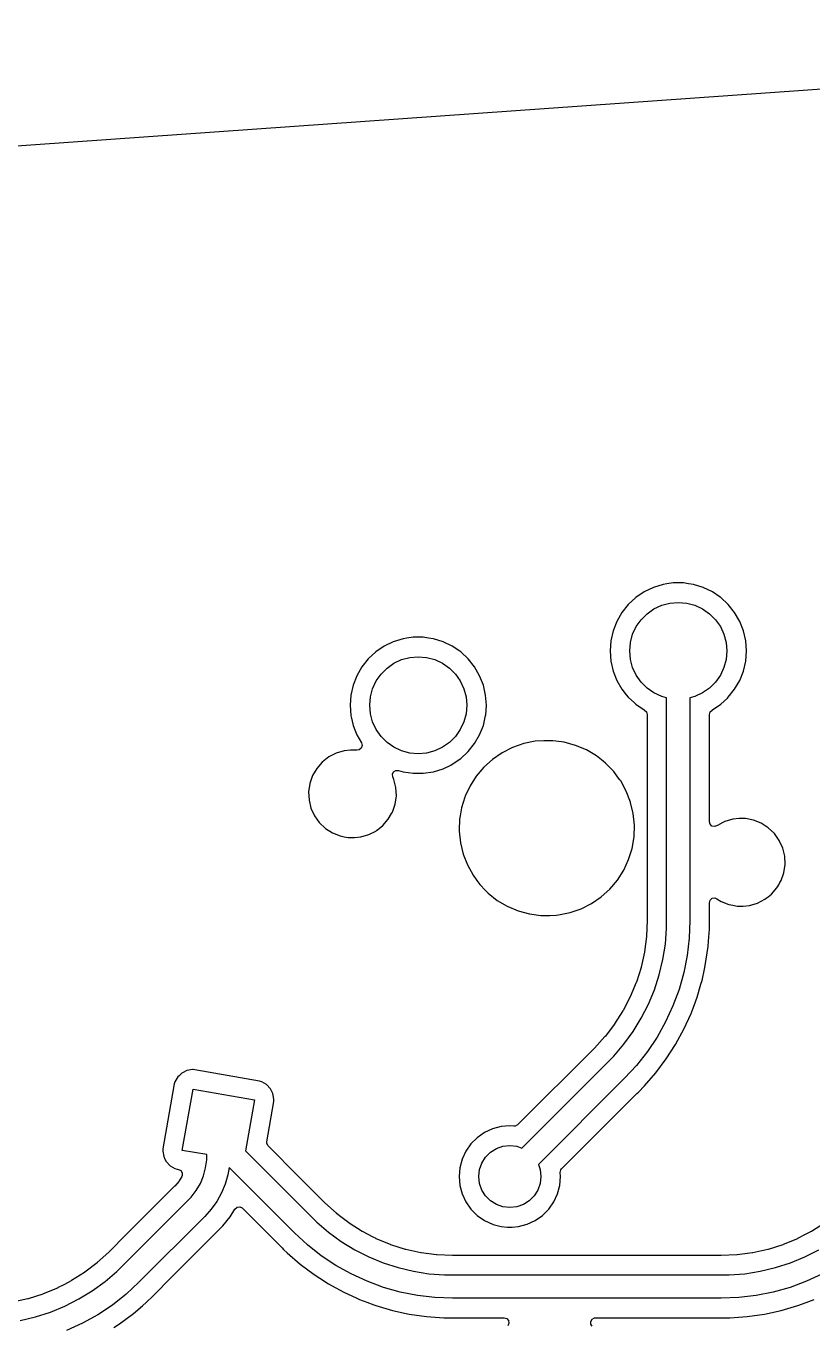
# Model space of a CAD drawing. Extents: x 68 to 346, y -197 to -84.
# Drawn here: x 99.23 to 119.46, y -117.83 to -84.38 of the extents above; entities that cross this region are included whole.
import ezdxf

# ---------------------------------------------------------------- set-up
doc = ezdxf.new("R2010")
doc.units = 0
doc.layers.add('BLACK', color=7, linetype='CONTINUOUS')

msp = doc.modelspace()

# ---------------------------------------------------------------- linework, layer by layer
at = {"layer": 'BLACK', "linetype": 'CONTINUOUS'}
for p, q in [((82.7718, -88.6072), (142.651, -84.382)), ((115.142, -98.9522), (114.925, -99.1)), ((115.378, -98.8384), (115.142, -98.9522)), ((115.142, -98.9522), (115.142, -98.9522)), ((115.629, -98.761), (115.378, -98.8384)), ((115.726, -98.7463), (115.629, -98.761)), ((115.629, -98.761), (115.629, -98.761)), ((115.629, -98.761), (115.629, -98.761)), ((115.888, -98.7219), (115.726, -98.7463)), ((116.15, -98.7219), (115.888, -98.7219)), ((115.888, -98.7219), (115.888, -98.7219)), ((116.285, -98.7422), (116.15, -98.7219)), ((116.15, -98.7219), (116.15, -98.7219)), ((116.41, -98.761), (116.285, -98.7422)), ((116.661, -98.8384), (116.41, -98.761)), ((116.41, -98.761), (116.41, -98.761)), ((116.41, -98.761), (116.41, -98.761)), ((116.897, -98.9522), (116.661, -98.8384)), ((116.661, -98.8384), (116.661, -98.8384)), ((117.099, -99.0903), (116.897, -98.9522)), ((116.897, -98.9522), (116.897, -98.9522)), ((116.897, -98.9522), (116.897, -98.9522)), ((116.897, -98.9522), (116.897, -98.9522)), ((114.732, -99.2784), (114.569, -99.4836)), ((114.925, -99.1), (114.732, -99.2784)), ((115.394, -99.3899), (115.592, -99.2978)), ((115.592, -99.2978), (115.802, -99.2414)), ((115.802, -99.2414), (116.019, -99.2224)), ((116.019, -99.2224), (116.236, -99.2414)), ((116.236, -99.2414), (116.447, -99.2978)), ((116.447, -99.2978), (116.644, -99.3899)), ((117.114, -99.1), (117.099, -99.0903)), ((117.306, -99.2784), (117.114, -99.1)), ((117.306, -99.2785), (117.306, -99.2784)), ((117.47, -99.4836), (117.306, -99.2785)), ((117.306, -99.2785), (117.306, -99.2785)), ((114.569, -99.4836), (114.438, -99.7108)), ((114.937, -99.8474), (115.062, -99.6689)), ((115.062, -99.6689), (115.216, -99.5149)), ((115.216, -99.5149), (115.394, -99.3899)), ((116.644, -99.3899), (116.823, -99.5149)), ((116.823, -99.5149), (116.977, -99.6689)), ((116.977, -99.6689), (117.102, -99.8474)), ((117.601, -99.7108), (117.47, -99.4836)), ((114.342, -99.955), (114.283, -100.211)), ((114.438, -99.7108), (114.342, -99.955)), ((114.342, -99.955), (114.342, -99.955)), ((114.845, -100.045), (114.937, -99.8474)), ((117.102, -99.8474), (117.194, -100.045)), ((117.697, -99.955), (117.601, -99.7108)), ((117.755, -100.211), (117.697, -99.955)), ((108.683, -100.237), (108.447, -100.351)), ((108.934, -100.16), (108.683, -100.237)), ((109.032, -100.145), (108.934, -100.16)), ((108.934, -100.16), (108.934, -100.16)), ((108.934, -100.16), (108.934, -100.16)), ((109.193, -100.121), (109.032, -100.145)), ((109.456, -100.121), (109.193, -100.121)), ((109.193, -100.121), (109.193, -100.121)), ((109.59, -100.141), (109.456, -100.121)), ((109.456, -100.121), (109.456, -100.121)), ((109.715, -100.16), (109.59, -100.141)), ((109.966, -100.237), (109.715, -100.16)), ((109.715, -100.16), (109.715, -100.16)), ((109.715, -100.16), (109.715, -100.16)), ((110.202, -100.351), (109.966, -100.237)), ((109.966, -100.237), (109.966, -100.237)), ((114.283, -100.211), (114.264, -100.472)), ((114.283, -100.211), (114.283, -100.211)), ((114.769, -100.472), (114.788, -100.255)), ((114.788, -100.255), (114.845, -100.045)), ((117.194, -100.045), (117.25, -100.255)), ((117.25, -100.255), (117.269, -100.472)), ((117.775, -100.472), (117.755, -100.211)), ((117.755, -100.211), (117.755, -100.211)), ((117.755, -100.211), (117.755, -100.211)), ((117.755, -100.211), (117.755, -100.211)), ((108.23, -100.499), (108.038, -100.677)), ((108.447, -100.351), (108.23, -100.499)), ((108.447, -100.351), (108.447, -100.351)), ((108.897, -100.697), (109.108, -100.64)), ((109.108, -100.64), (109.325, -100.621)), ((109.325, -100.621), (109.542, -100.64)), ((109.542, -100.64), (109.752, -100.697)), ((110.395, -100.482), (110.202, -100.351)), ((110.202, -100.351), (110.202, -100.351)), ((110.202, -100.351), (110.202, -100.351)), ((110.202, -100.351), (110.202, -100.351)), ((110.419, -100.499), (110.395, -100.482)), ((110.611, -100.677), (110.419, -100.499)), ((114.264, -100.472), (114.264, -100.472)), ((114.264, -100.472), (114.283, -100.734)), ((114.788, -100.689), (114.769, -100.472)), ((117.269, -100.472), (117.25, -100.689)), ((117.755, -100.734), (117.775, -100.472)), ((117.775, -100.472), (117.775, -100.472)), ((107.874, -100.882), (107.743, -101.11)), ((108.038, -100.677), (107.874, -100.882)), ((108.367, -101.068), (108.521, -100.914)), ((108.521, -100.914), (108.7, -100.789)), ((108.7, -100.789), (108.897, -100.697)), ((109.752, -100.697), (109.95, -100.789)), ((109.95, -100.789), (110.128, -100.914)), ((110.128, -100.914), (110.282, -101.068)), ((110.775, -100.882), (110.611, -100.677)), ((110.611, -100.677), (110.611, -100.677)), ((110.611, -100.677), (110.611, -100.677)), ((110.906, -101.11), (110.775, -100.882)), ((114.283, -100.734), (114.283, -100.734)), ((114.283, -100.734), (114.342, -100.99)), ((114.342, -100.99), (114.342, -100.99)), ((114.342, -100.99), (114.342, -100.99)), ((114.342, -100.99), (114.438, -101.234)), ((114.845, -100.9), (114.788, -100.689)), ((114.937, -101.097), (114.845, -100.9)), ((117.194, -100.9), (117.102, -101.097)), ((117.25, -100.689), (117.194, -100.9)), ((117.601, -101.234), (117.697, -100.99)), ((117.697, -100.99), (117.755, -100.734)), ((117.755, -100.734), (117.755, -100.734)), ((107.743, -101.11), (107.647, -101.354)), ((108.15, -101.444), (108.242, -101.246)), ((108.242, -101.246), (108.367, -101.068)), ((110.282, -101.068), (110.407, -101.246)), ((110.407, -101.246), (110.499, -101.444)), ((111.002, -101.354), (110.906, -101.11)), ((114.438, -101.234), (114.569, -101.461)), ((115.062, -101.276), (114.937, -101.097)), ((115.216, -101.43), (115.062, -101.276)), ((116.977, -101.276), (116.823, -101.43)), ((117.102, -101.097), (116.977, -101.276)), ((117.47, -101.461), (117.601, -101.234)), ((107.589, -101.61), (107.569, -101.871)), ((107.647, -101.354), (107.589, -101.61)), ((107.589, -101.61), (107.589, -101.61)), ((107.647, -101.354), (107.647, -101.354)), ((108.075, -101.871), (108.094, -101.654)), ((108.094, -101.654), (108.15, -101.444)), ((110.499, -101.444), (110.556, -101.654)), ((110.556, -101.654), (110.575, -101.871)), ((111.06, -101.61), (111.002, -101.354)), ((111.08, -101.871), (111.06, -101.61)), ((111.06, -101.61), (111.06, -101.61)), ((111.06, -101.61), (111.06, -101.61)), ((114.569, -101.461), (114.681, -101.602)), ((114.681, -101.602), (114.732, -101.666)), ((114.732, -101.666), (114.89, -101.812)), ((115.394, -101.555), (115.216, -101.43)), ((115.592, -101.647), (115.394, -101.555)), ((115.719, -101.681), (115.592, -101.647)), ((116.447, -101.647), (116.319, -101.681)), ((116.644, -101.555), (116.447, -101.647)), ((116.823, -101.43), (116.644, -101.555)), ((117.286, -101.685), (117.306, -101.666)), ((117.306, -101.666), (117.47, -101.461)), ((117.306, -101.666), (117.306, -101.666)), ((117.306, -101.666), (117.306, -101.666)), ((107.569, -101.871), (107.569, -101.871)), ((107.569, -101.871), (107.589, -102.133)), ((108.094, -102.088), (108.075, -101.871)), ((110.575, -101.871), (110.556, -102.088)), ((111.061, -102.128), (111.08, -101.871)), ((111.08, -101.871), (111.08, -101.871)), ((114.89, -101.812), (114.925, -101.845)), ((114.925, -101.845), (115.142, -101.993)), ((115.142, -101.993), (115.149, -101.996)), ((115.149, -101.996), (115.2, -102.043)), ((115.719, -107.415), (115.719, -101.681)), ((116.319, -101.681), (116.319, -107.415)), ((116.839, -102.041), (116.89, -101.996)), ((116.89, -101.996), (116.897, -101.993)), ((116.897, -101.993), (117.114, -101.845)), ((117.114, -101.845), (117.286, -101.685)), ((107.589, -102.133), (107.589, -102.133)), ((107.589, -102.133), (107.589, -102.133)), ((107.589, -102.133), (107.589, -102.133)), ((107.589, -102.133), (107.596, -102.166)), ((107.596, -102.166), (107.647, -102.389)), ((108.15, -102.299), (108.094, -102.088)), ((108.242, -102.496), (108.15, -102.299)), ((110.499, -102.299), (110.407, -102.496)), ((110.556, -102.088), (110.499, -102.299)), ((111.002, -102.389), (111.06, -102.133)), ((111.06, -102.133), (111.061, -102.128)), ((115.2, -102.043), (115.219, -102.108)), ((115.219, -102.108), (115.219, -107.415)), ((116.82, -102.108), (116.839, -102.041)), ((116.82, -102.716), (116.82, -102.108)), ((107.647, -102.389), (107.647, -102.389)), ((107.647, -102.389), (107.647, -102.389)), ((107.647, -102.389), (107.691, -102.5)), ((107.691, -102.5), (107.743, -102.633)), ((107.743, -102.633), (107.864, -102.842)), ((108.367, -102.675), (108.242, -102.496)), ((108.521, -102.829), (108.367, -102.675)), ((110.282, -102.675), (110.128, -102.829)), ((110.407, -102.496), (110.282, -102.675)), ((110.775, -102.86), (110.906, -102.633)), ((110.906, -102.633), (111.002, -102.389)), ((107.857, -102.975), (107.802, -103.019)), ((107.88, -102.909), (107.857, -102.975)), ((107.864, -102.842), (107.88, -102.909)), ((108.7, -102.954), (108.521, -102.829)), ((108.897, -103.046), (108.7, -102.954)), ((109.95, -102.954), (109.752, -103.046)), ((110.128, -102.829), (109.95, -102.954)), ((110.611, -103.065), (110.775, -102.86)), ((111.755, -102.958), (111.486, -103.094)), ((112.04, -102.859), (111.755, -102.958)), ((111.755, -102.958), (111.755, -102.958)), ((112.335, -102.799), (112.04, -102.859)), ((112.56, -102.784), (112.335, -102.799)), ((112.335, -102.799), (112.335, -102.799)), ((112.786, -102.784), (112.56, -102.784)), ((112.56, -102.784), (112.56, -102.784)), ((113.01, -102.814), (112.786, -102.784)), ((113.085, -102.824), (113.01, -102.814)), ((113.376, -102.903), (113.085, -102.824)), ((113.653, -103.021), (113.376, -102.903)), ((113.376, -102.903), (113.376, -102.903)), ((116.82, -104.873), (116.82, -102.716)), ((106.853, -103.334), (106.712, -103.496)), ((107.022, -103.201), (106.853, -103.334)), ((106.853, -103.334), (106.853, -103.334)), ((107.213, -103.102), (107.022, -103.201)), ((107.419, -103.042), (107.213, -103.102)), ((107.579, -103.027), (107.419, -103.042)), ((107.419, -103.042), (107.419, -103.042)), ((107.74, -103.027), (107.579, -103.027)), ((107.744, -103.027), (107.74, -103.027)), ((107.802, -103.019), (107.744, -103.027)), ((109.108, -103.102), (108.897, -103.046)), ((109.325, -103.121), (109.108, -103.102)), ((109.542, -103.102), (109.325, -103.121)), ((109.752, -103.046), (109.542, -103.102)), ((110.202, -103.391), (110.419, -103.244)), ((110.419, -103.244), (110.595, -103.081)), ((110.595, -103.081), (110.611, -103.065)), ((110.611, -103.065), (110.611, -103.065)), ((110.611, -103.065), (110.611, -103.065)), ((111.238, -103.264), (111.014, -103.466)), ((111.486, -103.094), (111.238, -103.264)), ((113.912, -103.175), (113.653, -103.021)), ((114.087, -103.313), (113.912, -103.175)), ((113.912, -103.175), (113.912, -103.175)), ((113.912, -103.175), (113.912, -103.175)), ((114.149, -103.361), (114.087, -103.313)), ((106.604, -103.682), (106.534, -103.885)), ((106.712, -103.496), (106.604, -103.682)), ((108.662, -103.649), (108.691, -103.585)), ((108.672, -103.718), (108.662, -103.649)), ((108.691, -103.585), (108.75, -103.547)), ((108.75, -103.547), (108.82, -103.547)), ((108.82, -103.547), (108.821, -103.548)), ((108.821, -103.548), (108.934, -103.583)), ((108.934, -103.583), (109.193, -103.622)), ((109.193, -103.622), (109.456, -103.622)), ((109.456, -103.622), (109.715, -103.583)), ((109.715, -103.583), (109.966, -103.505)), ((109.966, -103.505), (110.16, -103.412)), ((110.16, -103.412), (110.202, -103.391)), ((110.202, -103.391), (110.202, -103.391)), ((110.202, -103.391), (110.202, -103.391)), ((111.014, -103.466), (110.82, -103.696)), ((114.358, -103.578), (114.149, -103.361)), ((114.457, -103.712), (114.358, -103.578)), ((106.534, -103.886), (106.504, -104.098)), ((106.534, -103.885), (106.534, -103.886)), ((108.69, -103.758), (108.672, -103.718)), ((108.701, -103.782), (108.69, -103.758)), ((108.752, -103.991), (108.701, -103.782)), ((108.762, -104.206), (108.752, -103.991)), ((110.658, -103.95), (110.537, -104.211)), ((110.82, -103.696), (110.658, -103.95)), ((110.658, -103.95), (110.658, -103.95)), ((114.517, -103.794), (114.457, -103.712)), ((114.537, -103.821), (114.517, -103.794)), ((114.682, -104.085), (114.537, -103.821)), ((106.504, -104.098), (106.504, -104.098)), ((106.504, -104.098), (106.514, -104.313)), ((106.514, -104.313), (106.564, -104.522)), ((108.732, -104.419), (108.762, -104.206)), ((110.527, -104.237), (110.442, -104.511)), ((110.531, -104.224), (110.527, -104.237)), ((110.537, -104.211), (110.531, -104.224)), ((114.79, -104.366), (114.682, -104.085)), ((106.564, -104.522), (106.564, -104.522)), ((106.564, -104.522), (106.653, -104.716)), ((108.555, -104.806), (108.64, -104.659)), ((108.64, -104.659), (108.661, -104.622)), ((108.661, -104.622), (108.732, -104.419)), ((110.442, -104.511), (110.407, -104.717)), ((114.792, -104.373), (114.79, -104.366)), ((114.79, -104.366), (114.79, -104.366)), ((114.79, -104.366), (114.79, -104.366)), ((114.86, -104.659), (114.792, -104.373)), ((114.89, -104.959), (114.86, -104.659)), ((106.653, -104.716), (106.654, -104.717)), ((106.654, -104.717), (106.778, -104.892)), ((106.778, -104.892), (106.778, -104.892)), ((106.778, -104.892), (106.778, -104.892)), ((106.778, -104.892), (106.934, -105.041)), ((108.323, -105.041), (108.413, -104.97)), ((108.413, -104.97), (108.554, -104.808)), ((108.554, -104.808), (108.555, -104.806)), ((110.391, -104.808), (110.382, -105.086)), ((110.407, -104.717), (110.391, -104.808)), ((114.88, -105.26), (114.89, -104.959)), ((116.836, -104.935), (116.82, -104.873)), ((116.887, -104.983), (116.836, -104.935)), ((116.956, -104.997), (116.887, -104.983)), ((117.02, -104.971), (116.956, -104.997)), ((117.027, -104.965), (117.02, -104.971)), ((117.168, -104.892), (117.027, -104.965)), ((117.218, -104.867), (117.168, -104.892)), ((117.425, -104.806), (117.218, -104.867)), ((117.218, -104.867), (117.218, -104.867)), ((117.218, -104.867), (117.218, -104.867)), ((117.585, -104.791), (117.425, -104.806)), ((117.425, -104.806), (117.425, -104.806)), ((117.746, -104.791), (117.585, -104.791)), ((117.957, -104.832), (117.746, -104.791)), ((117.746, -104.791), (117.746, -104.791)), ((118.157, -104.911), (117.957, -104.832)), ((118.337, -105.028), (118.157, -104.911)), ((106.934, -105.041), (106.934, -105.041)), ((106.934, -105.041), (106.934, -105.041)), ((106.934, -105.041), (107.115, -105.157)), ((107.115, -105.157), (107.314, -105.237)), ((107.314, -105.237), (107.42, -105.257)), ((107.42, -105.257), (107.525, -105.278)), ((107.525, -105.278), (107.525, -105.278)), ((107.525, -105.278), (107.686, -105.278)), ((107.686, -105.278), (107.847, -105.262)), ((107.686, -105.278), (107.686, -105.278)), ((107.847, -105.262), (108.053, -105.202)), ((108.053, -105.202), (108.232, -105.11)), ((108.232, -105.11), (108.244, -105.103)), ((108.244, -105.103), (108.249, -105.099)), ((108.249, -105.099), (108.323, -105.041)), ((110.382, -105.086), (110.381, -105.11)), ((110.381, -105.11), (110.412, -105.409)), ((114.83, -105.557), (114.88, -105.26)), ((118.493, -105.176), (118.337, -105.028)), ((118.618, -105.351), (118.493, -105.176)), ((118.493, -105.176), (118.493, -105.176)), ((118.493, -105.176), (118.493, -105.176)), ((118.707, -105.547), (118.618, -105.351)), ((110.412, -105.409), (110.412, -105.409)), ((110.412, -105.409), (110.481, -105.702)), ((114.741, -105.845), (114.83, -105.557)), ((118.758, -105.755), (118.707, -105.547)), ((110.481, -105.702), (110.481, -105.702)), ((110.481, -105.702), (110.59, -105.984)), ((110.59, -105.984), (110.59, -105.984)), ((110.59, -105.984), (110.735, -106.248)), ((114.614, -106.118), (114.741, -105.845)), ((118.737, -106.183), (118.768, -105.97)), ((118.768, -105.97), (118.758, -105.755)), ((110.735, -106.248), (110.735, -106.248)), ((110.735, -106.248), (110.831, -106.379)), ((114.452, -106.372), (114.614, -106.118)), ((118.667, -106.386), (118.737, -106.183)), ((110.831, -106.379), (110.913, -106.49)), ((110.913, -106.49), (111.06, -106.642)), ((111.06, -106.642), (111.123, -106.707)), ((114.034, -106.804), (114.257, -106.602)), ((114.257, -106.602), (114.452, -106.372)), ((118.419, -106.735), (118.559, -106.572)), ((118.559, -106.572), (118.606, -106.492)), ((118.606, -106.492), (118.637, -106.438)), ((118.637, -106.438), (118.667, -106.386)), ((111.123, -106.707), (111.359, -106.894)), ((111.359, -106.894), (111.359, -106.894)), ((111.359, -106.894), (111.359, -106.894)), ((111.359, -106.894), (111.618, -107.047)), ((113.516, -107.111), (113.785, -106.975)), ((113.785, -106.975), (114.034, -106.804)), ((116.82, -106.955), (116.839, -106.888)), ((116.82, -107.384), (116.82, -106.955)), ((116.839, -106.888), (116.892, -106.842)), ((116.892, -106.842), (116.961, -106.832)), ((116.961, -106.832), (117.011, -106.851)), ((117.011, -106.851), (117.12, -106.921)), ((117.12, -106.921), (117.32, -107.001)), ((117.32, -107.001), (117.425, -107.021)), ((117.425, -107.021), (117.531, -107.042)), ((117.692, -107.042), (117.852, -107.027)), ((117.852, -107.027), (118.059, -106.966)), ((118.059, -106.966), (118.25, -106.867)), ((118.25, -106.867), (118.282, -106.842)), ((118.282, -106.842), (118.329, -106.805)), ((118.329, -106.805), (118.419, -106.735)), ((111.618, -107.047), (111.896, -107.165)), ((111.896, -107.165), (112.186, -107.245)), ((112.186, -107.245), (112.485, -107.285)), ((112.485, -107.285), (112.485, -107.285)), ((112.485, -107.285), (112.711, -107.285)), ((112.711, -107.285), (112.875, -107.274)), ((112.875, -107.274), (112.936, -107.27)), ((112.936, -107.27), (113.232, -107.21)), ((113.232, -107.21), (113.516, -107.111)), ((117.531, -107.042), (117.531, -107.042)), ((117.531, -107.042), (117.692, -107.042)), ((117.692, -107.042), (117.692, -107.042)), ((115.219, -107.415), (115.201, -107.817)), ((115.688, -108.02), (115.719, -107.617)), ((115.719, -107.617), (115.719, -107.415)), ((115.719, -107.415), (115.719, -107.415)), ((116.319, -107.415), (116.302, -107.866)), ((116.798, -107.946), (116.82, -107.638)), ((116.82, -107.415), (116.82, -107.384)), ((116.82, -107.638), (116.82, -107.415)), ((115.201, -107.823), (115.149, -108.219)), ((115.201, -107.817), (115.201, -107.823)), ((115.624, -108.419), (115.688, -108.02)), ((116.302, -107.866), (116.249, -108.314)), ((116.788, -108.083), (116.798, -107.946)), ((115.148, -108.224), (115.061, -108.614)), ((115.149, -108.219), (115.148, -108.224)), ((116.249, -108.314), (116.161, -108.756)), ((116.724, -108.524), (116.788, -108.083)), ((115.06, -108.619), (114.94, -109)), ((115.061, -108.614), (115.06, -108.619)), ((115.53, -108.812), (115.624, -108.419)), ((116.63, -108.96), (116.693, -108.667)), ((116.693, -108.667), (116.724, -108.524)), ((116.724, -108.524), (116.724, -108.524)), ((114.938, -109.005), (114.785, -109.374)), ((114.94, -109), (114.938, -109.005)), ((115.405, -109.196), (115.53, -108.812)), ((116.161, -108.756), (116.038, -109.19)), ((116.602, -109.054), (116.63, -108.96)), ((115.251, -109.57), (115.405, -109.196)), ((116.038, -109.19), (115.882, -109.613)), ((116.504, -109.388), (116.602, -109.054)), ((114.783, -109.379), (114.598, -109.733)), ((114.785, -109.374), (114.783, -109.379)), ((115.067, -109.93), (115.251, -109.57)), ((115.882, -109.613), (115.693, -110.022)), ((116.348, -109.806), (116.424, -109.603)), ((116.424, -109.603), (116.504, -109.388)), ((116.504, -109.388), (116.504, -109.388)), ((114.595, -109.738), (114.381, -110.075)), ((114.598, -109.733), (114.595, -109.738)), ((114.856, -110.274), (115.067, -109.93)), ((115.693, -110.022), (115.473, -110.415)), ((116.163, -110.211), (116.348, -109.806)), ((114.378, -110.08), (114.135, -110.396)), ((114.381, -110.075), (114.378, -110.08)), ((114.619, -110.601), (114.856, -110.274)), ((116.008, -110.494), (116.163, -110.211)), ((113.86, -110.697), (111.884, -112.673)), ((114.131, -110.401), (113.86, -110.697)), ((114.135, -110.396), (114.131, -110.401)), ((114.356, -110.908), (114.619, -110.601)), ((115.473, -110.415), (115.223, -110.79)), ((115.708, -110.978), (115.949, -110.603)), ((115.949, -110.603), (116.008, -110.494)), ((115.949, -110.603), (115.949, -110.603)), ((114.213, -111.051), (114.356, -110.908)), ((115.223, -110.79), (114.944, -111.144)), ((115.441, -111.335), (115.708, -110.978)), ((103.24, -111.341), (103.167, -111.41)), ((103.253, -111.335), (103.24, -111.341)), ((103.369, -111.276), (103.253, -111.335)), ((103.51, -111.25), (103.369, -111.276)), ((103.369, -111.276), (103.369, -111.276)), ((103.369, -111.276), (103.369, -111.276)), ((103.53, -111.251), (103.51, -111.25)), ((103.51, -111.25), (103.51, -111.25)), ((103.51, -111.25), (103.51, -111.25)), ((103.57, -111.254), (103.53, -111.251)), ((105.24, -111.548), (103.57, -111.254)), ((103.57, -111.254), (103.57, -111.254)), ((103.57, -111.254), (103.57, -111.254)), ((111.993, -113.271), (114.213, -111.051)), ((114.213, -111.051), (114.213, -111.051)), ((114.944, -111.144), (114.638, -111.475)), ((115.149, -111.672), (115.441, -111.335)), ((115.441, -111.335), (115.441, -111.335)), ((103.046, -111.621), (102.751, -113.291)), ((103.062, -111.564), (103.046, -111.621)), ((103.046, -111.621), (103.046, -111.621)), ((103.135, -111.439), (103.062, -111.564)), ((103.062, -111.564), (103.062, -111.564)), ((103.167, -111.41), (103.135, -111.439)), ((105.298, -111.565), (105.24, -111.548)), ((105.24, -111.548), (105.24, -111.548)), ((105.422, -111.638), (105.298, -111.565)), ((105.298, -111.565), (105.298, -111.565)), ((105.52, -111.743), (105.422, -111.638)), ((105.422, -111.638), (105.422, -111.638)), ((105.422, -111.638), (105.422, -111.638)), ((114.638, -111.475), (112.417, -113.695)), ((114.638, -111.475), (114.638, -111.475)), ((114.991, -111.829), (115.149, -111.672)), ((103.252, -113.331), (103.53, -111.755)), ((103.53, -111.755), (105.106, -112.033)), ((105.106, -112.033), (104.875, -113.341)), ((105.585, -111.871), (105.52, -111.743)), ((105.611, -112.013), (105.585, -111.871)), ((105.607, -112.073), (105.611, -112.013)), ((113.016, -113.805), (114.955, -111.865)), ((114.955, -111.865), (114.991, -111.829)), ((114.955, -111.865), (114.955, -111.865)), ((114.991, -111.829), (114.991, -111.829)), ((105.425, -113.108), (105.607, -112.073)), ((111.683, -112.7), (111.457, -112.719)), ((111.785, -112.709), (111.683, -112.7)), ((111.683, -112.7), (111.683, -112.7)), ((111.822, -112.706), (111.785, -112.709)), ((111.884, -112.673), (111.822, -112.706)), ((110.844, -113.005), (110.683, -113.166)), ((111.031, -112.875), (110.844, -113.005)), ((111.237, -112.778), (111.031, -112.875)), ((111.031, -112.875), (111.031, -112.875)), ((111.457, -112.719), (111.237, -112.778)), ((111.237, -112.778), (111.237, -112.778)), ((111.457, -112.719), (111.457, -112.719)), ((102.748, -113.343), (102.747, -113.351)), ((102.747, -113.351), (102.773, -113.492)), ((102.751, -113.291), (102.748, -113.343)), ((102.751, -113.291), (102.751, -113.291)), ((103.879, -113.441), (103.252, -113.331)), ((104.875, -113.341), (106.568, -115.034)), ((105.426, -113.156), (105.425, -113.108)), ((105.459, -113.217), (105.426, -113.156)), ((106.247, -114.005), (105.459, -113.217)), ((110.553, -113.352), (110.457, -113.559)), ((110.683, -113.166), (110.553, -113.352)), ((110.553, -113.352), (110.553, -113.352)), ((111.058, -113.506), (111.185, -113.38)), ((111.185, -113.38), (111.336, -113.284)), ((111.336, -113.284), (111.505, -113.225)), ((111.505, -113.225), (111.683, -113.205)), ((111.683, -113.205), (111.861, -113.225)), ((111.861, -113.225), (111.993, -113.271)), ((102.773, -113.492), (102.773, -113.492)), ((102.773, -113.492), (102.805, -113.555)), ((102.805, -113.555), (102.838, -113.621)), ((102.838, -113.621), (102.937, -113.726)), ((103.852, -113.785), (103.879, -113.577)), ((103.879, -113.471), (103.879, -113.441)), ((103.879, -113.577), (103.879, -113.471)), ((103.879, -113.471), (103.879, -113.471)), ((103.879, -113.471), (103.879, -113.471)), ((110.457, -113.559), (110.398, -113.778)), ((110.457, -113.559), (110.457, -113.559)), ((110.903, -113.827), (110.963, -113.658)), ((110.963, -113.658), (111.058, -113.506)), ((112.417, -113.695), (112.463, -113.827)), ((102.937, -113.726), (102.937, -113.726)), ((102.937, -113.726), (102.937, -113.726)), ((102.937, -113.726), (103.061, -113.799)), ((103.061, -113.799), (103.061, -113.799)), ((103.061, -113.799), (103.117, -113.815)), ((103.117, -113.815), (103.118, -113.815)), ((103.118, -113.815), (103.152, -113.821)), ((103.152, -113.821), (103.215, -113.852)), ((103.237, -114.008), (103.173, -114.113)), ((103.215, -113.852), (103.251, -113.912)), ((103.249, -113.982), (103.237, -114.008)), ((103.251, -113.912), (103.249, -113.982)), ((103.717, -114.183), (103.797, -113.989)), ((103.797, -113.989), (103.852, -113.785)), ((104.424, -113.962), (104.355, -114.2)), ((104.456, -113.771), (104.424, -113.962)), ((106.144, -115.458), (104.456, -113.771)), ((106.922, -114.68), (106.247, -114.005)), ((110.398, -113.778), (110.378, -114.005)), ((110.378, -114.005), (110.378, -114.005)), ((110.378, -114.005), (110.398, -114.232)), ((110.398, -113.778), (110.398, -113.778)), ((110.883, -114.005), (110.903, -113.827)), ((110.903, -114.183), (110.883, -114.005)), ((112.463, -113.827), (112.483, -114.005)), ((112.483, -114.005), (112.463, -114.183)), ((112.969, -114.232), (112.989, -114.005)), ((112.98, -113.903), (112.994, -113.835)), ((112.989, -114.005), (112.98, -113.903)), ((112.994, -113.835), (113.016, -113.805)), ((103.053, -114.254), (101.799, -115.509)), ((103.057, -114.251), (103.053, -114.254)), ((103.161, -114.129), (103.057, -114.251)), ((103.173, -114.113), (103.161, -114.129)), ((103.483, -114.532), (103.611, -114.365)), ((103.611, -114.365), (103.717, -114.183)), ((104.355, -114.2), (104.261, -114.428)), ((110.398, -114.232), (110.398, -114.232)), ((110.398, -114.232), (110.457, -114.452)), ((110.963, -114.352), (110.903, -114.183)), ((111.058, -114.504), (110.963, -114.352)), ((112.404, -114.352), (112.309, -114.504)), ((112.463, -114.183), (112.404, -114.352)), ((112.91, -114.452), (112.969, -114.232)), ((101.712, -116.304), (103.409, -114.607)), ((103.409, -114.607), (103.483, -114.532)), ((103.409, -114.607), (103.409, -114.607)), ((104.141, -114.645), (103.998, -114.847)), ((104.261, -114.428), (104.141, -114.645)), ((107.219, -114.952), (106.922, -114.68)), ((110.457, -114.452), (110.457, -114.452)), ((110.457, -114.452), (110.553, -114.658)), ((110.553, -114.658), (110.553, -114.658)), ((110.553, -114.658), (110.683, -114.844)), ((111.185, -114.631), (111.058, -114.504)), ((111.336, -114.726), (111.185, -114.631)), ((112.182, -114.631), (112.031, -114.726)), ((112.309, -114.504), (112.182, -114.631)), ((112.683, -114.844), (112.814, -114.658)), ((112.814, -114.658), (112.91, -114.452)), ((103.833, -115.031), (102.136, -116.728)), ((103.998, -114.847), (103.833, -115.031)), ((103.833, -115.031), (103.833, -115.031)), ((103.833, -115.031), (103.833, -115.031)), ((103.833, -115.031), (103.833, -115.031)), ((104.295, -115.278), (104.484, -115.04)), ((104.484, -115.04), (104.607, -114.844)), ((104.607, -114.844), (104.66, -114.797)), ((104.66, -114.797), (104.729, -114.787)), ((104.729, -114.787), (104.793, -114.815)), ((104.793, -114.815), (104.8, -114.822)), ((104.8, -114.822), (105.823, -115.845)), ((106.568, -115.034), (106.568, -115.034)), ((106.568, -115.034), (106.711, -115.177)), ((107.223, -114.955), (107.219, -114.952)), ((107.333, -115.04), (107.223, -114.955)), ((107.54, -115.199), (107.333, -115.04)), ((110.683, -114.844), (110.844, -115.005)), ((110.844, -115.005), (110.844, -115.005)), ((110.844, -115.005), (111.031, -115.136)), ((111.505, -114.785), (111.336, -114.726)), ((111.683, -114.805), (111.505, -114.785)), ((111.861, -114.785), (111.683, -114.805)), ((112.031, -114.726), (111.861, -114.785)), ((112.336, -115.136), (112.523, -115.005)), ((112.523, -115.005), (112.683, -114.844)), ((104.151, -115.421), (104.187, -115.385)), ((104.187, -115.385), (104.295, -115.278)), ((104.187, -115.385), (104.187, -115.385)), ((106.711, -115.177), (107.018, -115.439)), ((107.544, -115.202), (107.54, -115.199)), ((107.881, -115.416), (107.544, -115.202)), ((111.031, -115.136), (111.237, -115.232)), ((111.237, -115.232), (111.237, -115.232)), ((111.237, -115.232), (111.237, -115.232)), ((111.237, -115.232), (111.257, -115.237)), ((111.257, -115.237), (111.457, -115.291)), ((111.457, -115.291), (111.619, -115.305)), ((111.619, -115.305), (111.683, -115.311)), ((111.683, -115.311), (111.74, -115.306)), ((111.683, -115.311), (111.683, -115.311)), ((111.683, -115.311), (111.683, -115.311)), ((111.74, -115.306), (111.91, -115.291)), ((111.91, -115.291), (112.13, -115.232)), ((112.13, -115.232), (112.336, -115.136)), ((119.786, -115.202), (119.449, -115.416)), ((101.799, -115.509), (101.384, -115.924)), ((102.933, -116.639), (104.117, -115.455)), ((104.117, -115.455), (104.151, -115.421)), ((104.117, -115.455), (104.117, -115.455)), ((104.151, -115.421), (104.151, -115.421)), ((106.475, -115.764), (106.144, -115.458)), ((106.144, -115.458), (106.144, -115.458)), ((107.018, -115.439), (107.345, -115.677)), ((107.345, -115.677), (107.69, -115.888)), ((107.886, -115.419), (107.881, -115.416)), ((108.163, -115.563), (107.886, -115.419)), ((108.24, -115.603), (108.163, -115.563)), ((108.245, -115.606), (108.24, -115.603)), ((108.614, -115.759), (108.245, -115.606)), ((119.085, -115.606), (118.716, -115.759)), ((119.09, -115.603), (119.085, -115.606)), ((119.288, -115.5), (119.09, -115.603)), ((119.444, -115.419), (119.288, -115.5)), ((119.449, -115.416), (119.444, -115.419)), ((101.357, -115.951), (101.061, -116.222)), ((101.358, -115.95), (101.357, -115.951)), ((101.384, -115.924), (101.358, -115.95)), ((105.823, -115.845), (105.823, -115.845)), ((105.823, -115.845), (105.858, -115.881)), ((105.858, -115.881), (105.948, -115.97)), ((105.948, -115.97), (106.285, -116.262)), ((106.829, -116.043), (106.475, -115.764)), ((107.204, -116.294), (106.829, -116.043)), ((107.69, -115.888), (108.05, -116.071)), ((108.619, -115.76), (108.614, -115.759)), ((109, -115.881), (108.619, -115.76)), ((109.005, -115.882), (109, -115.881)), ((109.395, -115.968), (109.005, -115.882)), ((109.401, -115.969), (109.395, -115.968)), ((109.797, -116.021), (109.401, -115.969)), ((109.802, -116.022), (109.797, -116.021)), ((110.204, -116.039), (109.802, -116.022)), ((117.126, -116.039), (110.204, -116.039)), ((117.528, -116.022), (117.126, -116.039)), ((117.533, -116.021), (117.528, -116.022)), ((117.929, -115.969), (117.533, -116.021)), ((117.935, -115.968), (117.929, -115.969)), ((118.325, -115.882), (117.935, -115.968)), ((118.33, -115.881), (118.325, -115.882)), ((118.711, -115.76), (118.33, -115.881)), ((118.716, -115.759), (118.711, -115.76)), ((119.28, -116.071), (119.64, -115.888)), ((101.057, -116.225), (100.74, -116.469)), ((101.061, -116.222), (101.057, -116.225)), ((101.569, -116.447), (101.712, -116.304)), ((101.712, -116.304), (101.712, -116.304)), ((106.285, -116.262), (106.285, -116.262)), ((106.285, -116.262), (106.642, -116.529)), ((107.597, -116.514), (107.204, -116.294)), ((108.05, -116.071), (108.423, -116.226)), ((108.423, -116.226), (108.807, -116.351)), ((108.807, -116.351), (109.2, -116.445)), ((118.13, -116.445), (118.523, -116.351)), ((118.523, -116.351), (118.907, -116.226)), ((118.907, -116.226), (119.28, -116.071)), ((100.394, -116.689), (100.218, -116.781)), ((100.399, -116.686), (100.394, -116.689)), ((100.736, -116.472), (100.399, -116.686)), ((100.74, -116.469), (100.736, -116.472)), ((100.935, -116.947), (101.262, -116.709)), ((101.262, -116.709), (101.569, -116.447)), ((102.549, -117.023), (102.933, -116.639)), ((106.642, -116.529), (106.642, -116.529)), ((106.642, -116.529), (106.789, -116.623)), ((106.789, -116.623), (107.017, -116.77)), ((108.007, -116.703), (107.597, -116.514)), ((108.43, -116.859), (108.007, -116.703)), ((109.2, -116.445), (109.599, -116.508)), ((109.599, -116.508), (110.002, -116.54)), ((110.002, -116.54), (110.204, -116.54)), ((110.204, -116.54), (117.126, -116.54)), ((117.126, -116.54), (117.126, -116.54)), ((117.126, -116.54), (117.328, -116.54)), ((117.328, -116.54), (117.731, -116.508)), ((117.731, -116.508), (118.13, -116.445)), ((119.323, -116.703), (118.9, -116.859)), ((119.733, -116.514), (119.323, -116.703)), ((99.6608, -117.03), (99.2798, -117.151)), ((99.6659, -117.029), (99.6608, -117.03)), ((100.035, -116.876), (99.6659, -117.029)), ((100.04, -116.873), (100.035, -116.876)), ((100.218, -116.781), (100.04, -116.873)), ((100.59, -117.158), (100.935, -116.947)), ((101.805, -117.034), (101.451, -117.313)), ((102.136, -116.728), (101.805, -117.034)), ((102.136, -116.728), (102.136, -116.728)), ((102.49, -117.082), (102.549, -117.023)), ((107.017, -116.77), (107.09, -116.81)), ((107.09, -116.81), (107.408, -116.984)), ((107.408, -116.984), (107.729, -117.13)), ((108.864, -116.981), (108.43, -116.859)), ((109.306, -117.069), (108.864, -116.981)), ((118.466, -116.981), (118.024, -117.069)), ((118.9, -116.859), (118.466, -116.981)), ((99.2746, -117.152), (98.8846, -117.238)), ((99.2798, -117.151), (99.2746, -117.152)), ((99.857, -117.496), (100.23, -117.341)), ((100.23, -117.341), (100.59, -117.158)), ((101.451, -117.313), (101.076, -117.564)), ((101.995, -117.532), (102.224, -117.333)), ((102.224, -117.333), (102.332, -117.24)), ((102.332, -117.24), (102.49, -117.082)), ((102.332, -117.24), (102.332, -117.24)), ((102.332, -117.24), (102.332, -117.24)), ((107.729, -117.13), (107.814, -117.169)), ((107.814, -117.169), (108.004, -117.24)), ((108.004, -117.24), (108.183, -117.307)), ((108.183, -117.307), (108.231, -117.325)), ((108.231, -117.325), (108.659, -117.45)), ((109.753, -117.122), (109.306, -117.069)), ((110.204, -117.14), (109.753, -117.122)), ((117.126, -117.14), (110.204, -117.14)), ((110.204, -117.14), (110.204, -117.14)), ((110.204, -117.14), (110.204, -117.14)), ((117.577, -117.122), (117.126, -117.14)), ((117.126, -117.14), (117.126, -117.14)), ((117.126, -117.14), (117.126, -117.14)), ((117.126, -117.14), (117.126, -117.14)), ((118.024, -117.069), (117.577, -117.122)), ((118.671, -117.45), (119.099, -117.325)), ((119.099, -117.325), (119.308, -117.247)), ((119.099, -117.325), (119.099, -117.325)), ((119.308, -117.247), (119.516, -117.169)), ((99.0799, -117.715), (99.4727, -117.621)), ((99.4727, -117.621), (99.857, -117.496)), ((101.076, -117.564), (100.683, -117.784)), ((101.638, -117.799), (101.995, -117.532)), ((108.659, -117.45), (108.659, -117.45)), ((108.659, -117.45), (108.659, -117.45)), ((108.659, -117.45), (108.659, -117.45)), ((108.659, -117.45), (109.095, -117.545)), ((109.095, -117.545), (109.536, -117.609)), ((109.536, -117.609), (109.981, -117.64)), ((109.981, -117.64), (109.981, -117.64)), ((109.981, -117.64), (110.145, -117.64)), ((110.145, -117.64), (110.145, -117.64)), ((110.145, -117.64), (110.159, -117.64)), ((110.159, -117.64), (110.204, -117.64)), ((110.204, -117.64), (110.288, -117.64)), ((110.288, -117.64), (111.538, -117.64)), ((111.538, -117.64), (111.605, -117.66)), ((111.605, -117.66), (111.651, -117.713)), ((111.651, -117.713), (111.661, -117.782)), ((113.764, -117.734), (113.799, -117.674)), ((113.799, -117.674), (113.861, -117.643)), ((113.861, -117.643), (113.884, -117.64)), ((113.884, -117.64), (117.042, -117.64)), ((117.042, -117.64), (117.075, -117.64)), ((117.075, -117.64), (117.075, -117.641)), ((117.075, -117.641), (117.126, -117.641)), ((117.126, -117.641), (117.126, -117.641)), ((117.126, -117.641), (117.349, -117.641)), ((117.349, -117.641), (117.794, -117.609)), ((117.349, -117.641), (117.349, -117.641)), ((117.794, -117.609), (118.235, -117.545)), ((118.235, -117.545), (118.671, -117.45)), ((118.671, -117.45), (118.671, -117.45)), ((118.671, -117.45), (118.671, -117.45)), ((118.671, -117.45), (118.671, -117.45)), ((100.683, -117.784), (100.273, -117.973)), ((101.489, -117.895), (101.638, -117.799)), ((101.638, -117.799), (101.638, -117.799)), ((111.661, -117.782), (111.632, -117.846)), ((113.767, -117.804), (113.764, -117.734)), ((113.803, -117.856), (113.767, -117.804))]:
    msp.add_line(p, q, dxfattribs=at)

doc.saveas('drawing.dxf')
